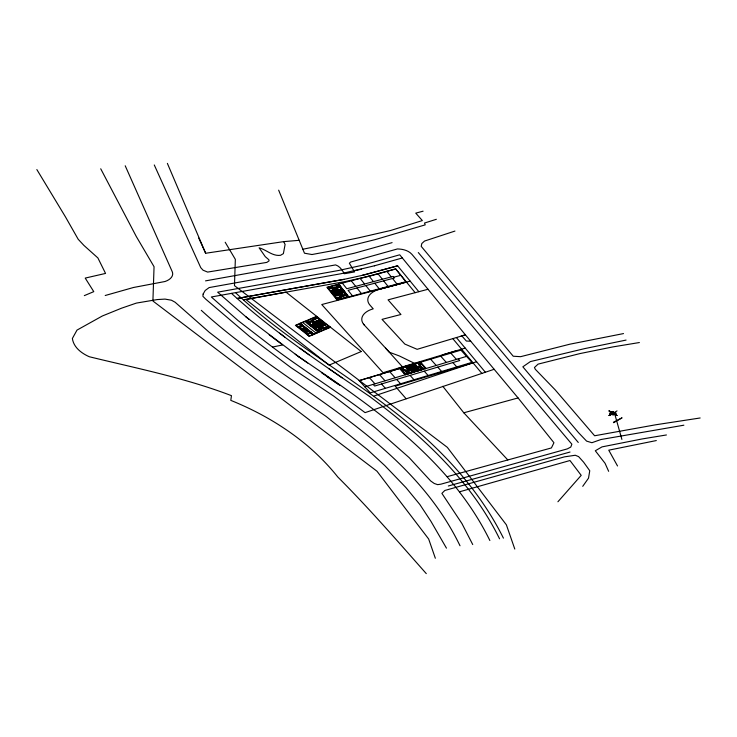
<?xml version="1.0" encoding="UTF-8"?>
<svg xmlns="http://www.w3.org/2000/svg" width="737" height="737" viewBox="0 0 737 737"><rect width="100%" height="100%" fill="white"/><g stroke="black" fill="none" stroke-linecap="round" stroke-linejoin="round"><path stroke-width="1.11" d="M408.086 370.794L410.03 370.204M412.858 369.467L414.516 368.887M336.846 288.462L337.767 289.623M338.863 291.023L340.125 292.239M613.424 414.037L617.007 415.521L614.418 413.457L613.626 413.577L613.073 414.986L612.401 413.586M613.654 413.577L613.046 414.986L613.009 411.458L612.392 412.858L609.969 413.236L616.031 413.208L613.654 413.586L611.599 412.969L609.02 410.905L612.604 412.388M612.392 412.858L613.009 411.458L613.645 412.858L616.031 413.208M582.727 486.337L588.522 478.156L589.757 470.74L583.566 462.117L578.619 456.627L575.293 455.254L564.422 456.866L444.826 490.474L441.896 493.375L461.915 523.528L472.73 544.542M299.609 327.606L301.157 328.61M299.701 327.569L301.055 328.601L299.627 327.541M303.782 330.968L302.695 329.927M313.778 323.202L312.672 322.17M305.413 332.221L306.841 333.345M313.879 323.156L312.571 322.106M319.121 328.122L317.767 327.09L319.001 327.762M319.268 327.965L317.868 327.099M557.918 501.768L581.207 475.347L569.968 460.524L459.612 491.782M410.122 370.306L409.68 370.278M315.187 321.507L314.22 322.327L316.836 321.221L315.187 321.507L321.553 326.528M324.989 325.081L325.957 324.262L323.34 325.367L324.989 325.081L318.624 320.061M338.016 289.494L336.791 288.536L337.795 289.687M612.604 414.047L609.02 415.539L611.599 413.466M422.31 369.569L419.924 366.925L408.851 373.41L422.172 369.412L406.603 370.914L408.989 373.567M609.02 415.539L617.026 410.914M315.381 324.906L316.053 325.432M316.661 316.33L295.38 325.339L309.264 336.302L330.545 327.292M300.263 323.451L304.971 321.47M305.735 321.378L317.021 316.615M300.521 323.663L296.228 325.422L298.024 326.832L302.271 325.045M305.192 321.636L306.841 320.973M312.073 318.743L313.243 318.237M315.878 317.094L316.744 317.785L312.838 319.351L313.52 319.895M307.301 322.309L311.917 320.429L313.096 321.295A1.815 1.05 0 0 0 313.409 319.858L318.015 317.997M318.338 317.647L313.575 319.701L313.068 319.296M307.615 322.76L312.276 320.788M311.41 332.35L307.237 334.11L298.384 327.117L302.603 325.247M307.974 323.046L312.147 321.286L321 328.278L317.242 329.863L308.379 322.87M301.037 326.215L300.484 326.491M308.508 322.963L309.78 323.303L309.199 322.852M304.86 327.679L301.783 328.868L299.369 326.961L302.262 325.699L304.657 327.762M308.886 322.953L311.576 321.774L313.999 323.69L311.106 324.943M302.695 326.316L301.857 325.975M303.478 325.994L302.299 325.459L307.237 334.11M308.14 324.022L307.67 323.193L320.448 328.536L316.284 330.296M313.879 322.06L319.932 319.508M317.656 320.871L320.273 319.766M314.552 322.585L317.168 321.489M317.988 321.139L320.604 320.033M304.759 326.942L306.141 328.49M309.457 325.008L311.502 326.224M303.966 327.329L304.169 327.799M304.427 327.136L304.74 327.661M314.892 322.852L317.665 321.682M318.154 321.47L320.936 320.3M315.224 323.119L318.006 321.94M318.495 321.737L321.277 320.567M311.078 324.98L308.711 322.88M315.556 323.386L318.338 322.207M318.826 322.005L321.608 320.825M305.238 327.993L302.317 329.292L304.74 331.199L307.808 330.01M313.962 324.427L311.594 325.432L311.917 326.003M315.897 323.644L318.67 322.474M319.167 322.262L321.94 321.092M316.228 323.912L319.01 322.742M319.499 322.53L322.281 321.36M314.727 324.713L316.311 325.68L314.92 324.713M302.852 329.872L303.718 330.959M306.509 328.324L305.155 328.048M311.088 326.353L311.742 326.076M316.56 324.179L319.342 322.999M319.83 322.797L322.613 321.618M316.901 324.437L319.674 323.267M320.171 323.055L322.944 321.885M317.232 324.704L320.015 323.534M320.503 323.322L323.285 322.152M303.322 330.6L303.782 330.609M316.173 325.791L316.191 325.597M317.564 324.971L320.346 323.792M320.835 323.589L323.617 322.41M307.744 329.301L307.099 329.577L307.688 329.983M312.322 327.329L313.013 327.081M313.188 327.007L316.284 326.261M317.905 325.229L320.678 324.059M321.175 323.856L323.948 322.677M304.75 331.125L307.117 330.13L306.914 329.651L307.357 330.093M318.237 325.496L321.019 324.326M321.507 324.114L324.289 322.944M305.984 330.71L306.325 330.572M314.865 327.044L315.252 326.869M318.568 325.763L321.35 324.584M321.839 324.381L324.621 323.202M307.016 330.876L306.38 331.143M308.186 330.314L308.517 331.005M314.257 327.79L316.689 330.121M308.02 330.489L305.265 331.613L307.688 333.52L310.406 332.405M318.909 326.021L321.682 324.851M322.18 324.648L324.953 323.469M319.241 326.288L322.023 325.118M322.511 324.906L325.293 323.736M308.591 330.977L307.753 330.627M309.374 330.646L307.329 329.43M314.036 328.684L312.7 327.164M314.865 328.324L314.542 327.762M319.572 326.555L322.189 325.45M323.009 325.1L325.625 324.004M319.913 326.823L322.53 325.717M320.245 327.081L326.298 324.529M309.872 331.982L310.074 332.461M310.692 331.632L310.047 331.908L310.59 332.332M315.27 329.651L315.961 329.411M316.136 329.338L316.864 329.586M316.449 329.863L319.342 328.601L316.928 326.694L314.229 327.864L316.726 329.734M316.422 329.9L314.054 327.799M311.852 332.599L307.596 334.395L309.393 335.814L314.008 334.303M316.56 330.609L321.304 328.61L321.783 328.988L317.288 330.885M322.161 328.591L321.203 327.698A1.815 1.05 0 0 1 323.672 327.956L323.819 328.02M328.214 326.04L323.672 327.956L324.473 328.407A1.336 0.774 0 0 1 326.298 328.545L325.284 329.052M322.262 328.674L311.797 320.411M328.352 326.15L324.05 327.965L324.538 328.352M328.38 326.178L328.877 325.966M312.506 333.124L311.604 332.709M317.214 331.134L316.809 330.508M324.344 328.435L328.177 326.804L329.043 327.486M318.301 331.991L330.185 327.007M318.568 332.203L313.861 334.183L300.116 323.34M84.322 295.629L93.774 291.64L85.216 278.089L105.548 273.427L97.901 257.95L83.88 245.375L78.177 239.249L65.446 216.862L36.85 169.565M318.089 329.301L317.601 329.338M374.156 395.99L472.933 362.834M494.149 369.292L365.055 412.637C333.539 388.804 299.738 368.067 268.388 343.958L238.152 320.632L211.344 296.983L340.872 273.759L374.543 265.771M454.95 231.068L424.54 241.054L421.804 243.542L421.214 246.361L513.238 356.229L520.608 356.68L569.885 344.188L623.52 333.575M436.359 219.294L424.521 223.035L425.203 224.868L375.225 239.599L340.024 248.369L335.888 250.092L311.954 254.532L304.473 253.206L278.66 190.164M105.216 295.5L133.508 287.485L165.024 281.506A15.33 8.853 0 0 0 172.2 271.594L125.216 165.779M447.193 476.664L551.414 447.939L553.938 442.725L518.074 397.934L465.406 334.856L417.142 349.32L404.825 344.068L382.033 319.37L400.946 314.487L388.049 299.848L428.04 289.263M465.185 348.085L383.056 372.71L321.756 304.547L410.159 281.119M359.214 380.614L460.938 350.13L471.956 362.383L370.232 392.876L359.214 380.614L399.638 368.509M400.292 368.463L401.591 368.076L403.369 370.112M420.081 362.53L418.782 362.917L420.661 364.926L419.666 365.22M406.428 368.067L416 365.202M401.472 369.725L401.527 369.707A1.336 0.774 0 0 1 403.268 370.048L404.346 369.817L402.153 367.376M406.474 368.122L416.092 365.303M417.686 362.724L419.768 365.036L420.495 364.815A1.336 0.774 0 0 1 421.094 363.838L421.149 363.82M406.713 368.38L416.322 365.57M406.806 368.491L416.368 365.616M402.052 370.416L401.527 369.707M421.711 364.52L421.094 363.838M404.125 369.937L404.272 369.873A1.815 1.05 0 0 1 406.677 370.278L404.972 370.877M418.92 366.667L418.874 366.621A1.815 1.05 0 0 1 419.694 365.248L419.869 365.22M418.874 366.621L420.68 366.123M405.212 371.144L405.93 370.923M420.348 366.63L421.067 366.418M406.603 370.914L419.924 366.925M418.902 367.542L417.262 368.205M408.584 370.665L409.625 370.508M413.015 369.338L414.111 369.117M417.031 368.233L417.289 368.141M417.455 368.003L418.321 367.68M412.582 371.927L411.006 370.223L407.368 371.319C408.022 375.953 418.441 369.348 408.749 373.309M407.441 371.328L410.979 370.269M415.419 368.933L411.872 370.002L413.264 371.512L414.286 371.411M408.003 372.019L408.362 372.425M420.486 368.242L420.974 368.555M421.555 367.966L422.273 367.754M404.917 373.548L405 373.521A1.815 1.05 0 0 1 407.368 373.991L410.316 373.171M408.842 372.839L409.855 372.738M412.324 371.789L411.771 372.167M416.755 370.462L416.212 370.84M417.704 370.177L418.727 370.085M421.186 369.136L420.643 369.504M417.16 370.619L413.254 371.789L416.985 370.564M417.686 370.462L421.711 369.421L419.869 367.57L416.239 368.657L417.861 370.564M417.805 370.591L422.071 369.311M405.709 374.488L405 373.521M412.112 372.627L414.747 371.835M416.543 371.301L419.187 370.508M420.984 369.965L423.849 369.053A1.815 1.05 0 0 1 424.54 367.671L425.516 368.675M364.833 386.87L466.549 356.376M476.609 361.747L395.161 386.17L406.124 398.735M442.301 354.948L456.194 350.784M461.003 336.164L465.406 334.856L399.73 254.799L363.138 265.071L338.891 270.433L217.645 292.174L246.453 317.269L298.909 356.883M341.498 293.962L341.94 294.478M392.102 242.639L354.193 253.27L331.613 258.272L205.54 280.871M374.396 265.808L402.384 257.959M418.828 291.695L397.612 265.799L362.272 275.316M570.023 452.03L448.317 485.996M397.63 265.827L364.935 274.754L343.387 279.507L237.231 298.457L344.179 279.286M406.483 282.105L379.601 289.217M442.808 386.299L463.803 412.794L518.074 397.934M342.392 292.359L341.94 292.349M423.084 211.187L415.742 213.14L422.347 220.566L390.601 230.497L357.786 238.014L302.852 249.244M332.046 286.325L330.729 286.702A1.336 0.774 0 0 0 332.479 287.052L332.59 287.006M348.592 296.569L337.371 299.554L327.679 287.421L338.9 284.436L337.15 284.998A1.815 1.05 0 0 0 339.517 285.459L339.711 285.449M339.886 285.67L340.079 286.325M328.813 288.84L332.912 287.743M339.739 285.901L334.681 287.246L342.152 296.606L341.176 295.592A1.815 1.05 0 0 0 340.374 296.956M328.914 288.968L334.801 287.402M335.013 287.67L340.347 286.251M346.998 294.487L342.106 295.712L335.823 287.845L340.512 286.592M340.227 286.933L341.839 289.3M340.236 286.969L336.929 287.9L338.642 290.046L341.692 289.208M332.571 287.319L333.106 287.854A1.815 1.05 0 0 0 335.427 288.388L335.51 288.36M340.522 287.494L341.286 287.338M336.956 288.674L337.758 289.236M330.268 290.664L336.155 289.097M330.508 290.958L333.087 290.277M333.815 290.083L336.394 289.392M330.747 291.262L333.317 290.571M334.054 290.378L336.634 289.696M341.231 288.683L341.342 289.272M341.424 288.628L342.161 288.434M330.977 291.557L333.741 290.82M334.11 290.728L336.873 289.991M331.217 291.852L333.981 291.124M334.349 291.023L337.104 290.286M340.586 289.577L339.849 289.733M331.457 292.156L334.22 291.419M334.589 291.318L337.343 290.581M331.696 292.451L334.451 291.714M334.819 291.622L337.583 290.885M342.327 289.586L339.02 290.525L340.734 292.672L343.783 291.824M331.936 292.746L334.69 292.009M335.059 291.916L337.822 291.179M342.613 290.12L343.378 289.954L341.986 288.443M332.166 293.04L334.93 292.313M335.298 292.211L338.053 291.474M332.405 293.344L335.169 292.607M335.538 292.506L338.292 291.778M393.742 277.204L400.799 275.325M332.645 293.639L335.399 292.902M335.768 292.81L338.532 292.073M332.884 293.934L335.639 293.206M336.008 293.105L338.771 292.368M343.516 291.253L344.253 291.051M333.115 294.238L335.879 293.501M336.247 293.4L339.011 292.663M333.354 294.533L336.118 293.796M336.487 293.695L339.241 292.967M333.594 294.828L336.358 294.091M336.717 293.999L339.481 293.262M346.335 294.588L344.179 292.23L346.022 294.542M333.833 295.122L336.588 294.395M336.956 294.293L339.72 293.556M344.419 292.202L341.111 293.142L342.825 295.288L345.874 294.45L345.331 293.943M334.073 295.426L336.827 294.689M337.196 294.588L339.96 293.86M345.441 292.543L344.078 291.06M334.303 295.721L336.883 295.04M337.62 294.837L340.19 294.155M334.543 296.016L337.122 295.334M337.859 295.141L340.43 294.45M334.782 296.32L340.669 294.745M345.413 293.925L345.533 294.514M345.607 293.87L346.344 293.667M342.217 294.864L341.203 293.658M341.811 296.182L347.053 294.782L346.169 293.676M336.136 298.015L342.023 296.449M336.238 298.144L340.476 297.048M341.94 296.541L347.21 295.261M347.606 295.344L346.869 294.828M347.634 295.638L347.634 295.638A1.815 1.05 0 0 0 346.712 296.983L346.749 297.029M340.991 297.72L340.991 297.72A1.336 0.774 0 0 0 340.31 298.706L340.337 298.743M378.431 289.558L400.956 283.561M342.696 292.718L343.073 292.617M337.039 288.793L337.491 289.3M353.944 270.884L361.443 269.217M272.589 347.035L282.649 344.953L269.189 334.81M626.072 340.079L584.533 348.647L530.391 361.581L522.846 366.814L578.545 432.683L586.606 441.122L591.894 442.716L600.959 439.519L683.881 425.194M656.317 440.56L608.753 450.178L617.523 465.968M243.56 299.775L345.506 281.497L369.891 276.099L395.695 268.941L415.171 292.7M639.384 342.539L612.714 346.934L579.936 353.585L538.074 364.133L534.454 367.505L535.265 369.246L555.099 389.753L594.621 435.77L655.737 424.779L700.15 417.98M666.432 434.959L641.982 438.976L602.009 446.889L595.303 450.758L605.059 463.278L608.642 471.312M198.741 238.079L205.651 253.261L283.662 241.635L299.194 240.308M470.713 341.24L466.364 341.038L461.841 335.915M298.384 327.117L311.161 332.461L310.286 331.761M414.443 363.304L399.316 355.934L389.422 352.258L363.488 324.16M608.992 410.896L617.007 415.521M335.823 287.845L346.519 294.533L340.236 286.665L342.106 295.712M369.661 396.524C322.18 364.142 273.998 332.221 231.464 293.372M326.5 376.183L337.564 383.793M321.341 372.572L339.858 385.35M328.638 368.491L342.042 377.814M298.826 356.828C371.964 406.207 449.8 458.847 489.865 540.516M295.233 354.193L307.679 363.009M300.079 348.288L309.052 354.792M279.655 333.124L284.887 337.15M369.513 396.423C421.297 434.977 470.731 480.017 499.557 538.811M316.532 316.818L329.697 327.21M317.232 320.641L323.681 325.634M317.15 320.678L323.515 325.699M316.578 320.917L323.027 325.911M316.495 320.954L322.861 325.975M312.958 319.314L312.976 319.333A1.336 0.774 0 0 0 313.28 318.264M311.548 320.521L312.027 320.899M321.019 328.73L321.498 329.107M310.314 322.272L309.909 322.364M312.857 324.289L312.258 324.418M315.86 327.145L315.224 327.412M318.909 329.623L319.388 330.001M311.511 324.676L310.793 324.418L311.382 324.824M319.876 331.282L319.932 331.328A1.815 1.05 0 0 0 317.398 331.097M311.254 325.478L313.778 327.412M311.106 325.468L313.704 327.523M315.648 329.494L316.532 330.194M307.228 322.944L306.445 322.438A1.815 1.05 0 0 0 306.887 321.019M304.832 321.35L318.716 332.313M302.621 322.456L316.21 333.198M299.922 323.423L313.805 334.386M302.023 325.146L301.488 324.52A1.815 1.05 0 0 1 298.946 324.372L298.89 324.335M302.142 325.533L311.005 332.525M302.207 325.726L302.925 326.224M308.112 330.379L308.821 330.876M305.007 328.039L307.605 330.093M307.955 330.369L310.563 332.424M301.986 325.855L302.621 326.353M303.893 327.357L304.409 327.762M304.943 328.177L305.569 328.674L304.805 328.306L302.437 329.301L304.75 331.153M309.798 332.018L310.305 332.415M311.935 334.635L311.991 334.672A1.815 1.05 0 0 1 312.387 333.207M299.443 326.97L301.802 328.822M305.339 331.622L307.697 333.483M302.575 329.872L304.003 330.904M307.108 334.607L309.264 336.302M245.541 316.468L248.986 319.232M235.72 292.856C291.373 345.119 359.932 380.67 417.299 430.749C452.196 461.021 482.763 496.6 503.426 538.13M201.284 310.323C287.043 388.896 406.879 435.889 460.017 545.767M463.803 412.794L507.821 459.952M458.239 358.864L459.731 360.522L374.645 386.041L373.152 384.373M450.823 353.161L456.443 359.407M452.887 362.576L456.793 366.925M440.726 356.192L446.336 362.429M430.62 359.214L436.23 365.46M437.732 367.118L441.638 371.466M419.97 361.637L426.133 368.491M419.795 361.821L425.857 368.574M425.59 368.657L419.712 362.116L399.915 368.049L405.866 374.562M423.471 369.09L420.91 366.234L405.064 370.987L407.635 373.834M417.474 362.788L419.786 365.239M420.191 366.455L422.891 369.458M424.226 371.172L428.142 375.52M421.38 369.311L419.85 367.606L416.313 368.666L417.842 370.37M414.599 363.645L417.768 367.173M414.093 363.802L415.493 365.359M415.769 365.663L417.262 367.33M413.586 363.949L414.986 365.506M415.272 365.819L416.764 367.477M413.089 364.096L414.581 365.764M414.765 365.967L416.258 367.625M412.582 364.253L414.074 365.911M414.258 366.123L415.76 367.781M412.075 364.4L413.568 366.059M413.761 366.271L415.253 367.929M411.578 364.557L413.07 366.215M413.254 366.418L414.747 368.085M416.949 370.637L415.438 368.896L411.808 369.983L413.42 371.899M411.071 364.704L412.563 366.363M412.748 366.575L414.249 368.233M410.564 364.852L412.066 366.519M412.25 366.722L413.743 368.38M410.067 365.008L411.559 366.667M411.743 366.869L413.236 368.537M409.56 365.156L411.053 366.814M411.246 367.026L412.738 368.684M409.053 365.303L410.555 366.971M410.739 367.173L412.232 368.841M408.556 365.46L410.048 367.118M410.233 367.33L411.725 368.988M408.049 365.607L409.542 367.266M409.735 367.477L411.228 369.136M407.552 365.764L409.044 367.422M409.228 367.625L410.721 369.292M407.045 365.911L408.538 367.57M408.722 367.781L410.214 369.44M406.538 366.059L408.031 367.726M408.224 367.929L409.717 369.587M406.041 366.215L407.533 367.874M407.718 368.085L409.21 369.744M405.534 366.363L407.027 368.021M407.211 368.233L408.713 369.891M405.028 366.51L408.206 370.048M385.552 348.067L402.476 366.888M405.783 370.766L408.491 373.779M410.094 375.409L414.01 379.758M401.941 367.441L404.023 369.753L403.314 370.121M399.463 367.92L405.525 374.672M399.095 367.901L405.258 374.746M389.532 371.531L395.152 377.777M396.644 379.435L400.56 383.784M379.426 374.562L385.046 380.808M381.49 383.986L385.405 388.335M369.32 377.584L374.949 383.839M426.281 573.626C397.335 540.912 368.712 507.894 337.786 476.996C310.074 442.154 271.824 416.921 230.801 400.375L231.455 395.658C185.484 378.044 137.018 368.38 89.315 356.745C81.577 353.345 73.608 347.422 72.373 338.486L77.007 330.093L102.379 315.97L121.55 308.186L136.382 303.091L157.239 299.572L165.005 299.093L171.454 300.226L175.102 302.225L209.262 332.313L240.428 356.349L263.496 373.263L326.187 416.479L367.514 449.644L384.732 465.517L405.995 487.654L419.85 504.504L430.988 521.409L446.456 548.153M485.342 372.213L456.396 337.546M481.823 373.383L452.804 338.624M418.294 252.542L578.269 442.449M386.805 271.308L391.264 276.891M392.535 278.485L396.994 284.077M377.906 273.667L382.365 279.259M383.645 280.852L388.104 286.444M369.016 276.034L373.475 281.626M374.746 283.22L379.205 288.812M360.117 278.402L364.585 283.994M365.856 285.587L370.315 291.179M351.227 280.769L355.685 286.361M356.957 287.955L361.416 293.547M342.327 283.137L346.795 288.729L393.107 276.403L394.378 277.996L348.067 290.323L352.526 295.915M338.651 284.123L348.85 296.891M340.264 286.278L341.139 287.375M340.052 286.711L342.069 289.236L341.148 288.701M343.93 291.916L342.088 289.613L344.161 291.861L343.027 291.382L343.442 291.898M339.886 287.089L340.328 287.55L339.702 287.218M341.977 289.705L342.419 290.166L341.793 289.834M344.068 292.331L344.511 292.792L343.884 292.46M338.891 287.384L338.182 287.568M340.982 290L340.273 290.194M344.741 294.782L344.032 294.966M342.797 292.589L342.364 292.81M339.407 291.345L339.849 291.852M334.653 287.319L335.427 288.388M333.235 287.817L332.792 287.255L329.209 288.213L328.416 287.227M340.457 296.864L340.927 297.444L337.316 298.374L338.108 299.36M340.328 296.974L340.706 297.499M333.585 289.779L338.09 295.436M333.4 289.834L337.997 295.463M333.032 289.927L337.537 295.583M332.94 289.954L337.445 295.601L332.848 289.982M225.19 242.243L235.343 259.369L234.467 285.652L447.304 447.322L506.383 524.836L514.794 549.056M312.147 321.286L317.085 329.936M100.72 168.782L136.299 236.513L154.051 266.711L152.909 301.009L376.994 471.229L428.667 539.014L435.337 558.25M283.662 241.635L285.099 244.454L283.386 253.639L280.511 255.306C272.386 256.384 266.554 249.788 259.12 247.825L265.256 256.651L268.812 259.7L269.097 260.861L266.794 262.409L207.641 272.082L203.043 270.203L200.74 267.651L154.273 164.959M167.373 163.374L205.651 253.261M614.446 412.978L621.899 439.418M379.675 289.199A20.258 11.7 0 0 0 369.992 305.155L373.235 308.831A20.258 11.7 0 0 0 364.152 324.87M203.136 294.045L202.887 296.283L205.863 299.268L249.594 336.496L290.995 367.652L333.704 396.091L374.7 427.322L409.201 457.668L430.657 480.939L434.213 483.463L437.631 484.642L440.901 484.172L567.37 448.87L570.779 447.055L571.875 444.218L411.9 254.311C408.252 250.285 402.642 249.069 397.418 248.949L350.609 262.068L349.375 263.256L354.571 271.925L344.336 273.74C342.3 270.092 339.729 266.195 335.584 264.905L209.142 287.577L205.19 290.489L203.136 294.045M621.899 417.916L613.645 422.688L613.442 422.227L621.899 417.916M613.046 413.227L610.043 413.227L613.046 413.227M313.98 324.363L310.903 325.551L313.511 327.597L316.394 326.27L313.98 324.363M361.259 351.531L329.061 365.128L245.955 299.526L286.039 292.156L361.259 351.531M395.695 268.941L326.878 287.255L337.067 300.023L405.894 281.709L395.695 268.941"/></g></svg>
